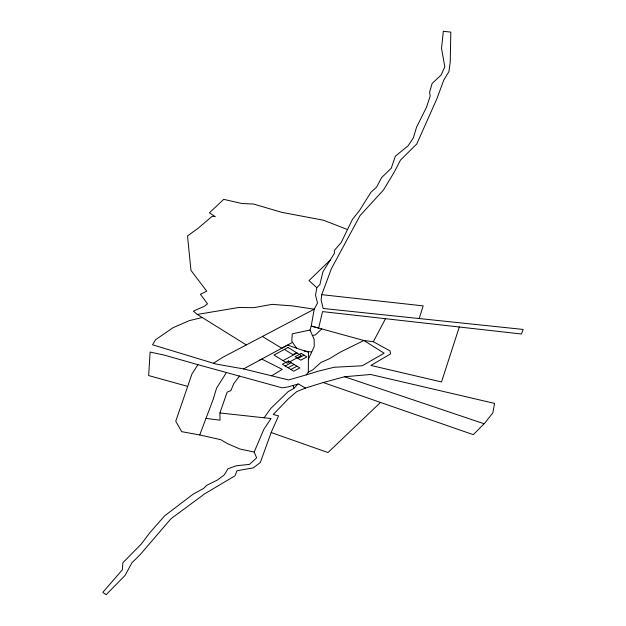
<?xml version="1.0" encoding="UTF-8"?>
<svg xmlns="http://www.w3.org/2000/svg" width="626" height="626" viewBox="0 0 626 626"><rect width="100%" height="100%" fill="white"/><g stroke="black" fill="none" stroke-linecap="round" stroke-linejoin="round"><path stroke-width="0.94" d="M243.553 368.925L288.602 379.959L306.27 374.872L308.328 372.134L308.477 352.344L287.592 345.059L243.553 368.925L215.845 363.996L152.564 344.793L155.647 339.652L173.026 327.703L189.388 320.614L202.221 317.507M321.741 294.666L321.099 299.729L323.133 308.469L523.164 329.44L521.45 334.01L322.531 311.607L318.665 328.071L311.224 326.036L314.221 309.189L317.523 303.007L315.535 295.276L316.826 287.733L319.925 284.478L322.899 271.833L334.425 253.311L334.261 250.564L341.217 242.52L352.493 219.28L359.488 210.539L370.952 192.245L376.57 187.174L381.664 177.557L391.258 168.23L395.366 156.171L408.183 145.733L413.403 137.783L416.556 127.188L426.494 107.289L430.164 96.083L429.6 92.124L432.143 83.454L441.064 75.12L444.812 66.818L441.526 48.39L443.325 31.3L450.822 32.114L450.227 62.177L448.905 71.677L443.803 80.018L436.831 98.924L416.775 143.949L400.507 160.076L394.466 171.735L383.495 189.983L360.06 215.587L331.412 268.648L321.741 294.666L423.184 305.879L419.201 318.532M308.422 359.207L314.252 346.483L314.127 339.261L310.011 330.035L311.224 326.036L363.894 340.489L373.331 341.718L390.068 350.936L390.554 353.909L370.897 365.435L441.51 381.946L459.335 326.897M297.843 384.121L288.085 386.876L282.107 387.83L197.957 364.692L191.924 374.035L175.749 421.235L181.712 431.674L199.725 434.953L220.681 439.671L227.856 443.803L239.954 449.022L254.172 452.042L256.644 457.88L249.508 464.375L236.323 465.767L227.95 468.804L224.304 474.884L217.433 480.04L206.807 485.267L203.552 488.46L193.215 494.094L164.607 515.887L150.091 532.413L141.218 544.088L122.852 562.79L122.383 569.723L102.836 592.329L106.13 594.7L125.09 575.411L131.836 562.899L140.302 554.472L171 518.719L204.843 493.718L234.906 475.877L237.011 470.736L253.35 467.865L260.314 462.489L271.16 432.535L278.554 415.883L273.249 414.482L287.968 399.185L296.818 391.54L305.519 388.073L323.173 382.525L344.558 376.75L370.639 374.481L494.548 403.402L492.85 412.808L484.993 422.832L473.295 434.671L323.173 382.525M206.04 418.411L220 420.187L219.929 412.972L227.152 392.111L230.877 390.616L233.756 383.652L239.523 375.936M199.725 434.953L213.004 399.889L216.604 388.073L226.573 372.321M254.172 452.042L263.828 429.342L271.042 418.544L219.929 412.972M373.331 341.718L385.639 318.454M264.086 417.808L270.894 408.324L288.14 391.673L293.837 388.402L298.132 383.808L305.519 388.073M330.129 260.213L309.025 280.597L316.826 287.733M380.498 402.44L327.985 452.528L271.16 432.535M321.748 328.924L315.387 334.933L312.272 335.481M213.458 363.276L222.48 357.477L314.221 309.189L292.24 305.887L272.02 304.361L253.726 307.679L238.725 307.491L197.284 314.44L193.371 311.138L204.452 306.247L207.519 303.829L200.398 294.251L206.752 291.192L190.969 270.385L187.518 235.963L198.575 227.887L212.159 216.291L215.274 216.619L209.413 212.832L223.701 199.342L241.957 203.52L253.608 204.045L281.888 212.37L323.532 220.235L347.516 229.546M271.7 375.819L282.24 369.34L261.731 359.058L259.626 360.2M296.521 352.673L292.898 354.637L284.407 349.41M283.046 360.623L297.092 353.025M297.976 358.44L304.017 355.177M285.253 365.983L291.293 362.712M288.085 367.728L294.126 364.457M290.918 369.473L296.959 366.202M296.583 348.197L292.561 342.367L281.755 348.22L262.317 336.444M308.328 372.134L312.671 369.903L320.88 362.477L329.315 358.784L340.505 352.015L363.894 340.489L384.114 353.205L362.219 365.772L334.112 367.266L318.008 371.249L306.27 374.872M310.011 330.035L292.232 333.838L291.802 341.006L292.561 342.367M304.267 350.881L311.545 352.078M187.612 386.359L148.652 375.561L150.123 352.07L164.427 355.145L197.957 364.692M344.558 376.75L484.078 423.755M197.284 314.44L246.284 344.91M293.25 385.42L293.837 388.402M288.03 347.446L273.985 355.044L287.224 363.197L301.262 355.599L288.03 347.446M301.184 353.432L295.143 356.703L300.809 360.185L306.85 356.914L301.184 353.432M288.461 360.975L282.42 364.238L293.75 371.218L299.791 367.947L288.461 360.975"/></g></svg>
